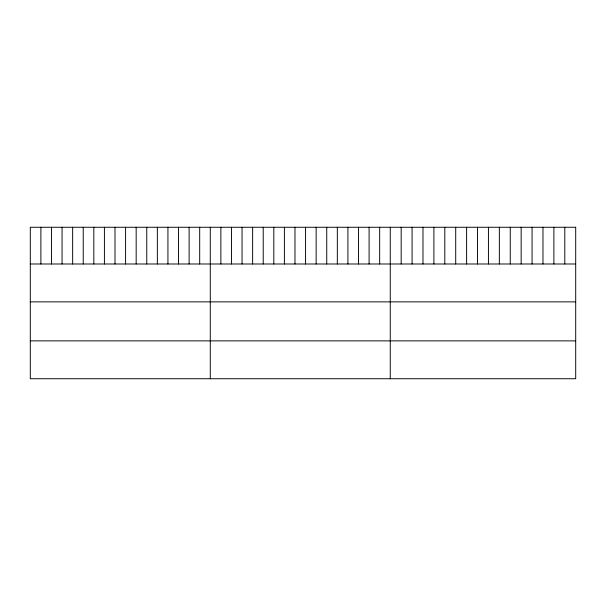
<?xml version="1.0" encoding="UTF-8"?>
<svg xmlns="http://www.w3.org/2000/svg" width="606" height="606" viewBox="0 0 606 606"><rect width="100%" height="100%" fill="white"/><g stroke="black" fill="none" stroke-linecap="round" stroke-linejoin="round"><path stroke-width="0.91" d="M30.3 263.989L575.7 263.989M30.3 301.864L575.7 301.864M30.3 340.875L575.7 340.875M564.792 227.258L564.792 263.989M553.884 227.258L553.884 263.989M542.976 227.258L542.976 263.989M532.068 227.258L532.068 263.989M521.16 227.258L521.16 263.989M510.252 227.258L510.252 263.989M499.344 227.258L499.344 263.989M488.436 227.258L488.436 263.989M477.528 227.258L477.528 263.989M466.62 227.258L466.62 263.989M455.712 227.258L455.712 263.989M444.804 227.258L444.804 263.989M433.896 227.258L433.896 263.989M422.988 227.258L422.988 263.989M412.08 227.258L412.08 263.989M401.172 227.258L401.172 263.989M390.264 227.258L390.264 378.742M379.674 227.258L379.674 263.989M369.092 227.258L369.092 263.989M358.502 227.258L358.502 263.989M347.912 227.258L347.912 263.989M337.33 227.258L337.33 263.989M326.74 227.258L326.74 263.989M316.15 227.258L316.15 263.989M305.568 227.258L305.568 263.989M294.978 227.258L294.978 263.989M284.396 227.258L284.396 263.989M273.806 227.258L273.806 263.989M263.216 227.258L263.216 263.989M252.634 227.258L252.634 263.989M242.044 227.258L242.044 263.989M231.454 227.258L231.454 263.989M220.872 227.258L220.872 263.989M210.282 227.258L210.282 378.742M199.692 227.258L199.692 263.989M189.11 227.258L189.11 263.989M178.52 227.258L178.52 263.989M167.93 227.258L167.93 263.989M157.348 227.258L157.348 263.989M146.758 227.258L146.758 263.989M136.168 227.258L136.168 263.989M125.586 227.258L125.586 263.989M114.996 227.258L114.996 263.989M104.414 227.258L104.414 263.989M93.824 227.258L93.824 263.989M83.234 227.258L83.234 263.989M72.652 227.258L72.652 263.989M62.062 227.258L62.062 263.989M51.472 227.258L51.472 263.989M40.89 227.258L40.89 263.989M575.7 227.258L30.3 227.258L30.3 378.742L575.7 378.742L575.7 227.258"/></g></svg>
